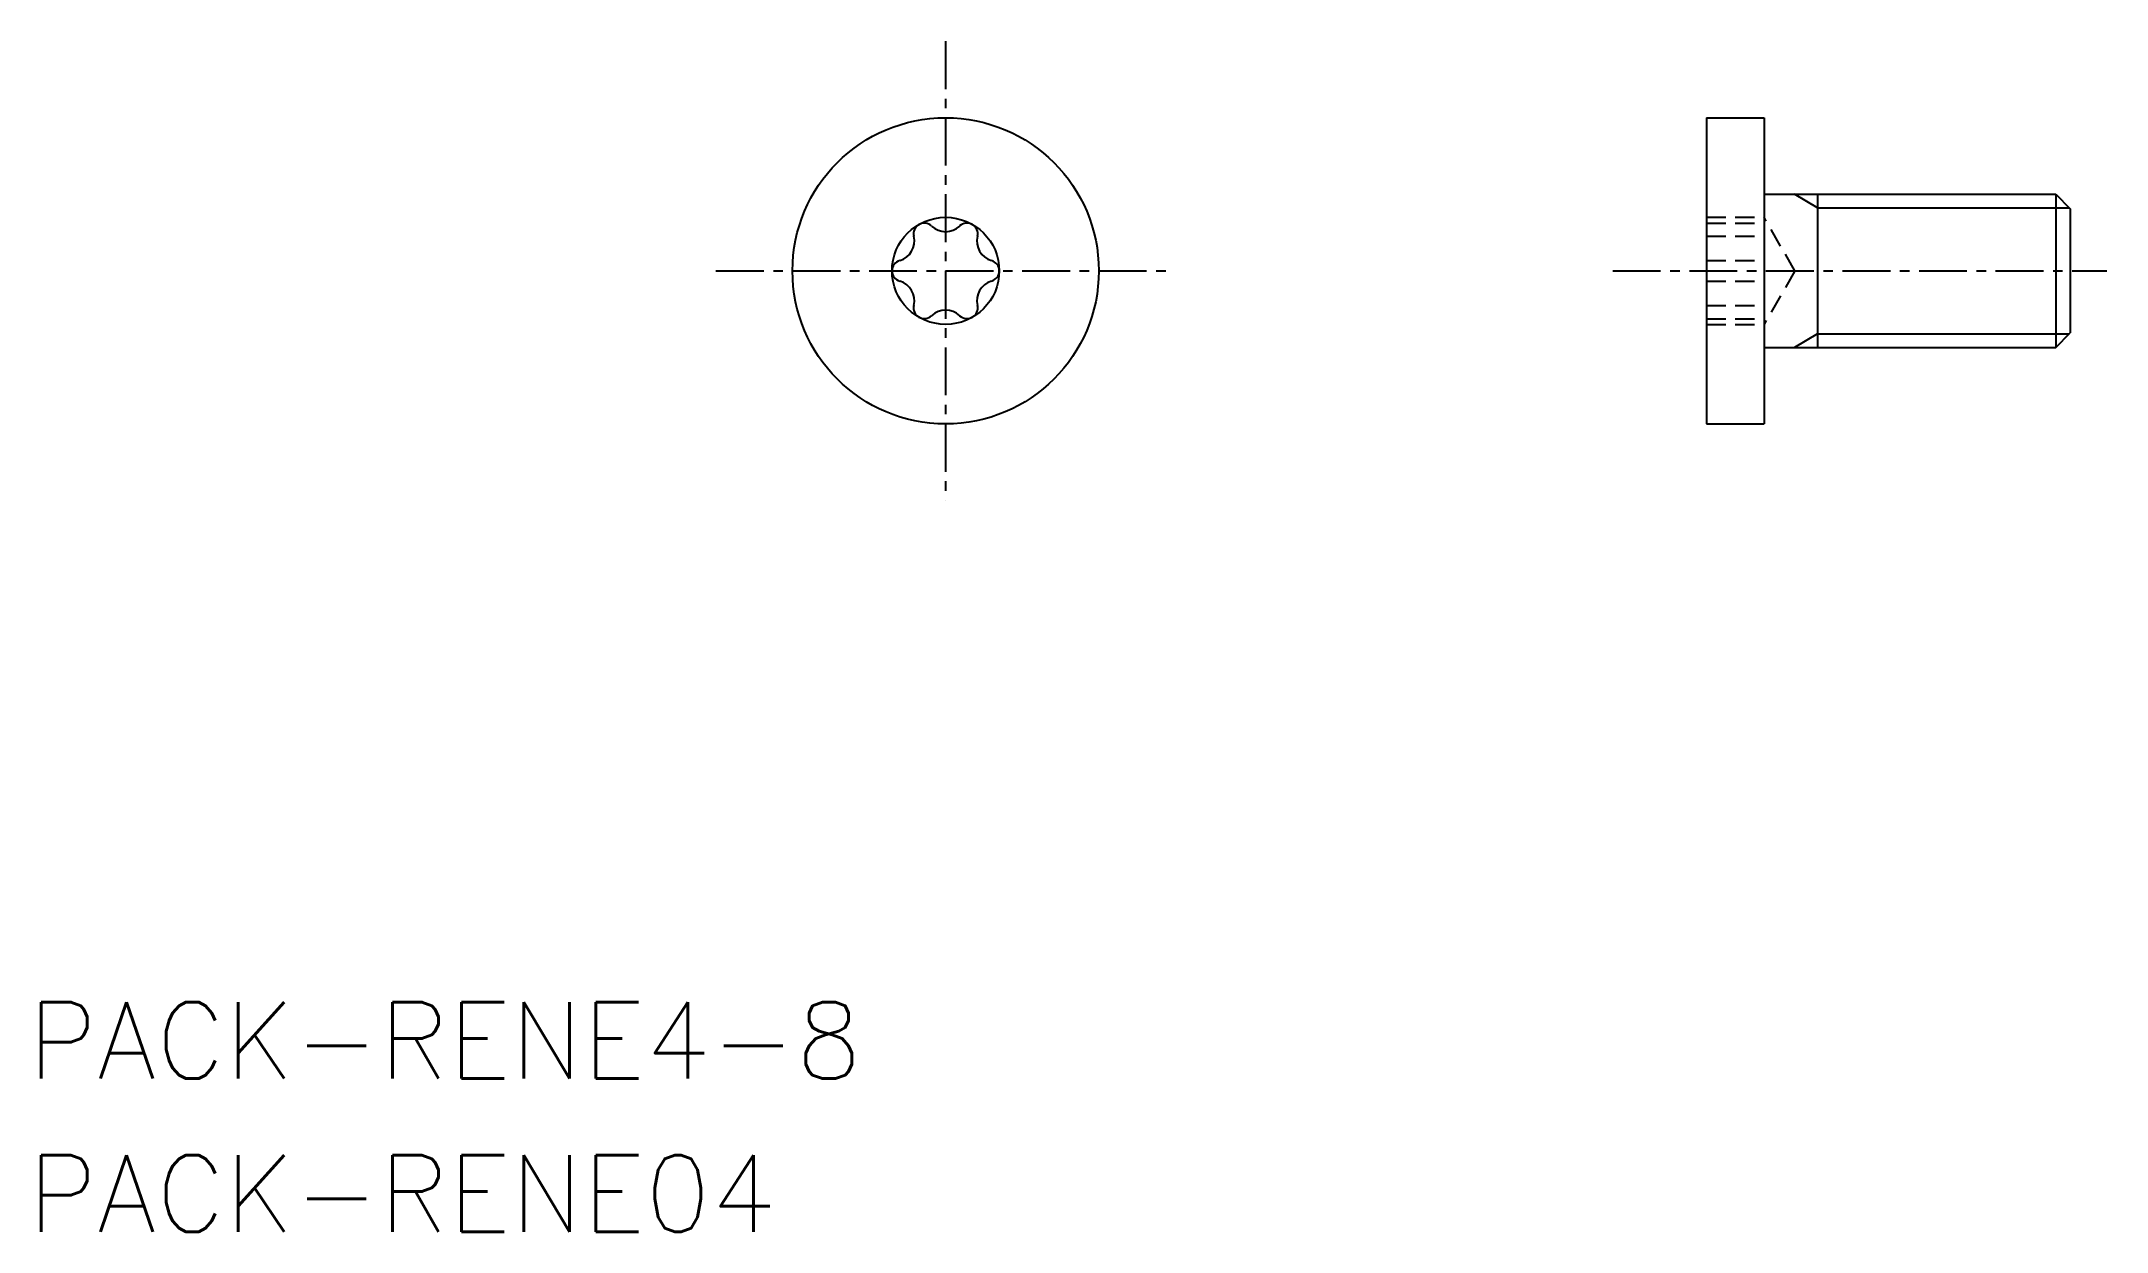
# Model space of a CAD drawing. Extents: x 6.7 to 60.6, y -4 to 27.2.
import ezdxf

# ---------------------------------------------------------------- set-up
doc = ezdxf.new("R2010")
doc.units = 0
doc.linetypes.add('CENTER', pattern=[2, 1.25, -0.25, 0.25, -0.25])
doc.linetypes.add('DASHED', pattern=[0.75, 0.5, -0.25])
doc.layers.get('0').update_dxf_attribs({"linetype": 'CONTINUOUS'})
doc.layers.add('CENTER', color=1, linetype='CENTER')
doc.styles.get("Standard").update_dxf_attribs({"font": 'txt.shx', "bigfont": 'extfont2.shx'})

msp = doc.modelspace()

# ---------------------------------------------------------------- linework, layer by layer
at = {"color": 7, "linetype": 'CONTINUOUS'}
for p, q in [((50.175, 25.152), (51.675, 25.152)), ((50.175, 25.152), (50.175, 17.152)), ((50.175, 25.152), (51.675, 25.152)), ((50.175, 25.152), (50.175, 17.152)), ((51.675, 25.152), (51.675, 17.152)), ((51.675, 25.152), (51.675, 17.152)), ((51.675, 23.152), (59.296, 23.152)), ((51.675, 23.152), (57.325, 23.152)), ((53.075, 23.152), (53.075, 19.152)), ((59.296, 23.152), (59.296, 19.152)), ((59.296, 23.152), (59.675, 22.773)), ((59.675, 22.773), (59.675, 19.531)), ((59.296, 19.152), (59.675, 19.531)), ((51.675, 19.152), (59.296, 19.152)), ((51.675, 19.152), (57.325, 19.152)), ((50.175, 17.152), (51.675, 17.152)), ((50.175, 17.152), (51.675, 17.152))]:
    msp.add_line(p, q, dxfattribs=at)
at = {"color": 3, "linetype": 'CONTINUOUS'}
for p, q in [((53.075, 22.802), (52.469, 23.152)), ((53.075, 22.802), (59.646, 22.802)), ((53.075, 19.502), (52.469, 19.152)), ((53.075, 19.502), (59.646, 19.502))]:
    msp.add_line(p, q, dxfattribs=at)
at = {"color": 3, "linetype": 'DASHED'}
for p, q in [((50.175, 22.552), (51.675, 22.552)), ((50.175, 22.402), (51.675, 22.402)), ((52.484, 21.152), (51.675, 22.552)), ((51.675, 22.402), (51.675, 19.902)), ((50.175, 22.055), (51.675, 22.055)), ((50.175, 21.421), (51.675, 21.421)), ((52.484, 21.152), (51.675, 19.752)), ((50.175, 20.883), (51.675, 20.883)), ((50.175, 20.249), (51.675, 20.249)), ((50.175, 19.902), (51.675, 19.902)), ((50.175, 19.752), (51.675, 19.752))]:
    msp.add_line(p, q, dxfattribs=at)
at = {"color": 7, "linetype": 'CONTINUOUS'}
for radius in [4, 1.4]:
    msp.add_circle((30.3, 21.152), radius, dxfattribs=at)
for centre, radius, start, end in [((29.74, 22.122), 0.28, 46.23, 193.77), ((30.3, 22.706), 0.53, 226.23, 313.77), ((30.86, 22.122), 0.28, 346.23, 133.77), ((28.953, 21.929), 0.53, 286.23, 13.77), ((31.646, 21.929), 0.53, 166.23, 253.77), ((29.18, 21.152), 0.28, 106.23, 253.77), ((31.42, 21.152), 0.28, 286.23, 73.77), ((28.953, 20.375), 0.53, 346.23, 73.77), ((31.646, 20.375), 0.53, 106.23, 193.77), ((29.74, 20.182), 0.28, 166.23, 313.77), ((30.3, 19.597), 0.53, 46.23, 133.77), ((30.86, 20.182), 0.28, 226.23, 13.77)]:
    msp.add_arc(centre, radius, start, end, dxfattribs=at)
at = {"layer": 'CENTER', "color": 1, "linetype": 'CENTER'}
for p, q in [((30.3, 27.152), (30.3, 15.152)), ((24.3, 21.152), (36.3, 21.152)), ((47.725, 21.152), (60.625, 21.152))]:
    msp.add_line(p, q, dxfattribs=at)

# ---------------------------------------------------------------- texts
at = {"color": 7, "linetype": 'CONTINUOUS'}
for s, p in [('PACK-RENE4-8', (6.337, 0.039)), ('PACK-RENE04', (6.337, -3.961))]:
    msp.add_text(s, height=2, dxfattribs=at).set_placement(p)

doc.saveas('drawing.dxf')
